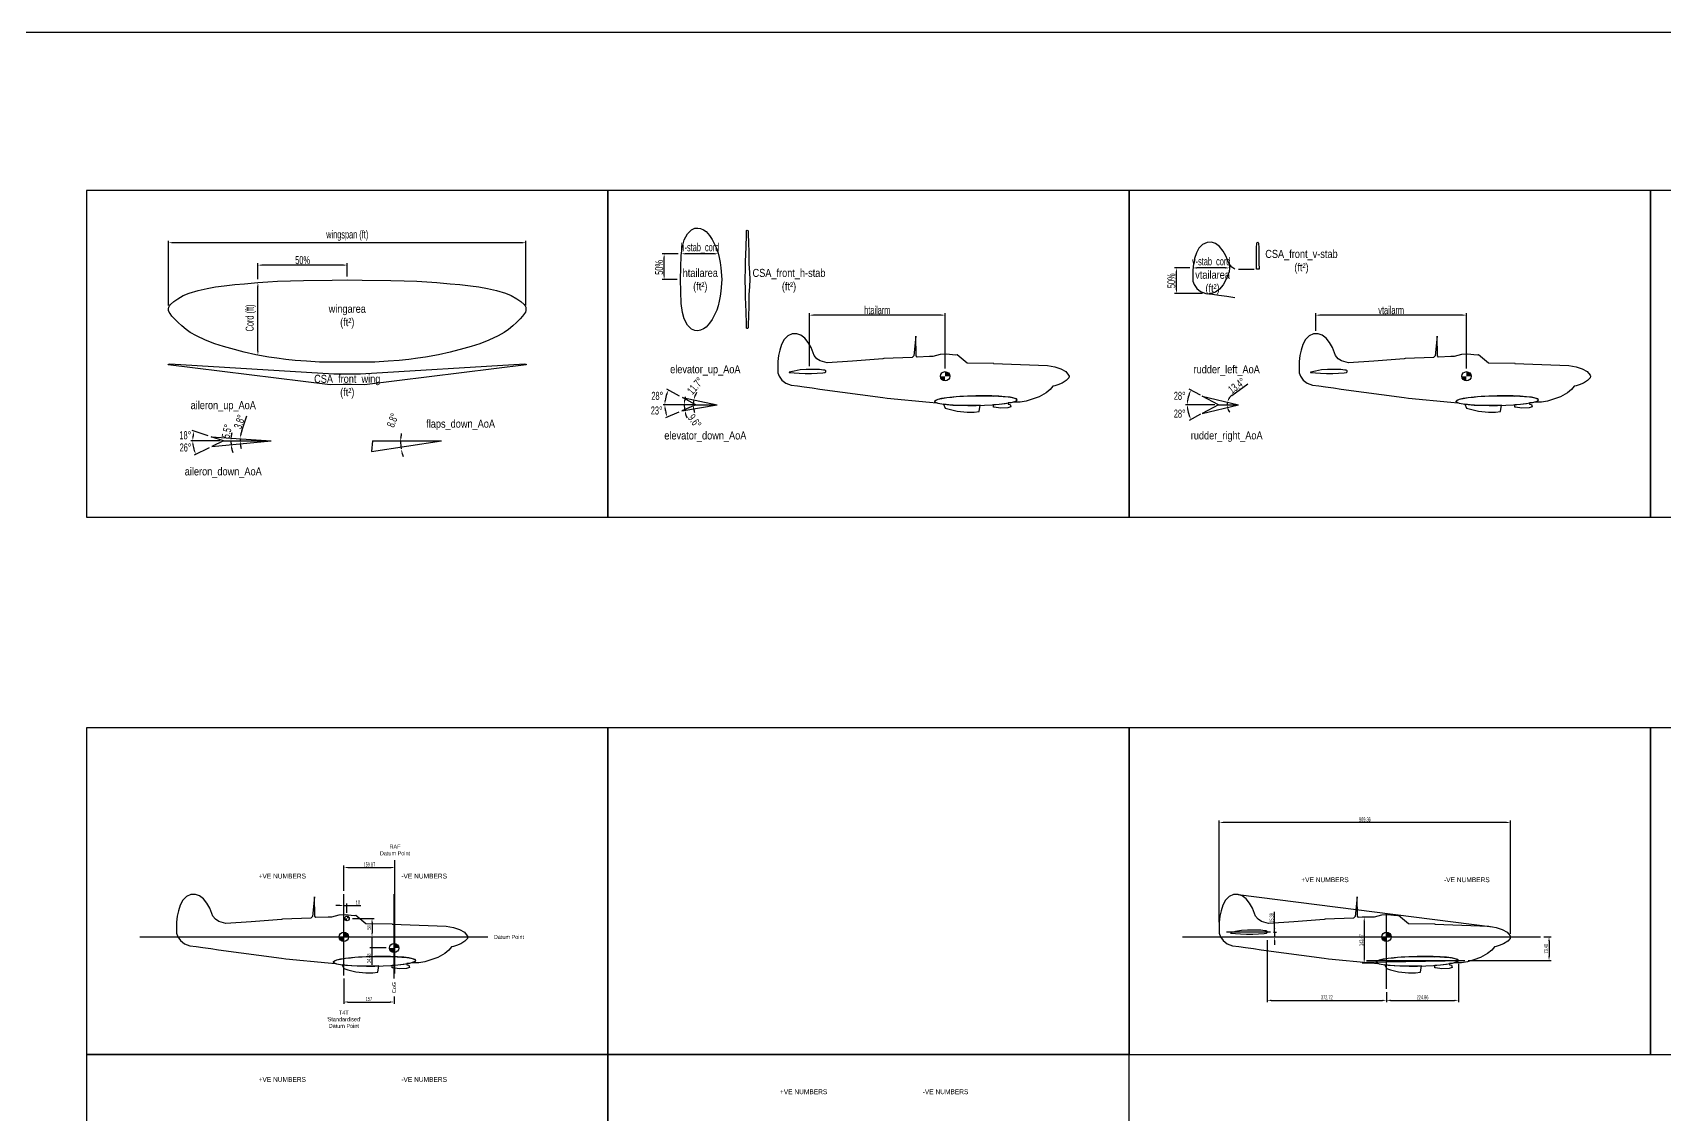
# Model space of a CAD drawing. Header units: centimetres. Extents: x -5325 to 32224, y -11540 to 14619.
# Drawn here: x 21357 to 26454, y 2107 to 5484 of the extents above; entities that cross this region are included whole.
import ezdxf
from ezdxf.lldxf.tags import DXFTag

# ---------------------------------------------------------------- set-up
doc = ezdxf.new("R2010")
doc.units = ezdxf.units.CM
doc.header["$PDMODE"] = 3
doc.header["$PDSIZE"] = -5
doc.layers.get('0').update_dxf_attribs({"color": 10})
doc.styles.add('SEACAD_arial_ttf', font='ARIALN.TTF')
doc.styles.get("Standard").update_dxf_attribs({"font": 'ARIALN.TTF', "width": 0.67})
tags = doc.linetypes.add('CENTER2', pattern=[28.575, 19.05, -3.175, 3.175, -3.175]).pattern_tags.tags
tags[10:11] = [DXFTag(74, 4), DXFTag(75, 0), DXFTag(340, '0'), DXFTag(46, 0.0), DXFTag(50, 0.0), DXFTag(44, 0.0), DXFTag(45, 0.0)]
tags[8:9] = [DXFTag(74, 4), DXFTag(75, 0), DXFTag(340, '0'), DXFTag(46, 0.0), DXFTag(50, 0.0), DXFTag(44, 0.0), DXFTag(45, 0.0)]
tags[6:7] = [DXFTag(74, 4), DXFTag(75, 0), DXFTag(340, '0'), DXFTag(46, 0.0), DXFTag(50, 0.0), DXFTag(44, 0.0), DXFTag(45, 0.0)]
tags[4:5] = [DXFTag(74, 4), DXFTag(75, 0), DXFTag(340, '0'), DXFTag(46, 0.0), DXFTag(50, 0.0), DXFTag(44, 0.0), DXFTag(45, 0.0)]
doc.dimstyles.new('ISO-25', dxfattribs={"dimscale": 5, "dimtxt": 2.5, "dimasz": 2.5, "dimexe": 1.25, "dimexo": 2, "dimtad": 1, "dimdsep": 46, "dimtxsty": 'Standard', "dimcen": 2.5, "dimadec": 0, "dimazin": 0, "dimtfac": 1, "dimtmove": 0, "dimatfit": 3, "dimfxl": 1, "dimarcsym": 0})

# ---------------------------------------------------------------- blocks, each defined once
blk = doc.blocks.new('A$C11176508')
at = {"color": 0}
for points in [[(3280, 1990), (3280, 1990), (3411, 2007), (4731, 2129), (4731, 2129)], [(4731, 2129), (4731, 2129), (4954, 2149), (4926, 2137), (4911, 2127), (4901, 2119), (4896, 2107), (4898, 2096), (4906, 2085), (4919, 2075), (4957, 2056), (5009, 2038), (5118, 2014), (5275, 1989), (5437, 1970), (5567, 1958), (5793, 1944), (5956, 1937), (6135, 1932), (6284, 1931), (6564, 1934), (6735, 1943), (6735, 1943)], [(6737, 928), (6737, 928), (8417, 986), (8646, 1027), (8832, 1087), (8988, 1177), (9081, 1285), (9094, 1324), (9082, 1369), (9008, 1450), (8876, 1535), (8743, 1589), (8652, 1619), (8591, 1633), (8508, 1734), (8380, 1842), (8161, 1962), (7946, 2038), (7752, 2099), (7563, 2131), (7393, 2131), (7243, 2154), (7194, 2155), (7192, 2193), (7254, 2203), (7270, 2276), (7178, 2307), (6950, 2322), (6753, 2290), (6735, 2287), (6734, 2205), (6796, 2201), (6913, 2189), (7072, 2171), (7289, 2137), (7401, 2105), (7451, 2084), (7473, 2059), (7453, 2033), (7340, 1997), (7196, 1977), (7031, 1960), (6735, 1943), (6735, 1943), (6735, 1943)], [(1315, 841), (1315, 841), (1219, 773), (1134, 673), (1039, 424), (947, 273), (840, 133), (716, 39), (587, 0), (447, 2), (307, 64), (193, 178), (114, 334), (55, 505), (20, 674), (0, 865), (0, 1049), (1, 1210), (41, 1317), (124, 1439), (244, 1538), (409, 1598), (614, 1623), (818, 1649), (1067, 1683), (1313, 1721), (1313, 1721)], [(1313, 1721), (1313, 1721), (3280, 1990), (3280, 1990)], [(3280, 774), (3280, 774), (2326, 848), (1541, 904), (1315, 841), (1315, 841)], [(4731, 704), (4731, 704), (4353, 721), (4322, 679), (4303, 67), (4247, 684), (4190, 734), (3307, 772), (3280, 774), (3280, 774)], [(6743, 928), (6737, 928), (5910, 916), (5597, 654), (5554, 664), (5455, 655), (5261, 634), (5068, 642), (4838, 704), (4731, 704), (4731, 704)]]:
    blk.add_lwpolyline(points, dxfattribs=at)
blk.add_lwpolyline([(6314, 2228), (6105, 2233), (5952, 2236), (5796, 2234), (5642, 2231), (5478, 2223), (5335, 2213), (5175, 2197), (5175, 2197), (5223, 2313), (5344, 2348), (5596, 2409), (5914, 2447), (6133, 2447), (6288, 2423)], close=True, dxfattribs=at)
blk.add_ellipse((6185, 2082), major_axis=(-1289, 24), ratio=0.116034, dxfattribs=at)
blk = doc.blocks.new('*D18')
at = {"color": 0, "lineweight": -2}
for p, q in [((26076.9, 2660.7), (26099.7, 2660.7)), ((26093.5, 2648.2), (26093.5, 2599.8)), ((25840.9, 2587.3), (26099.7, 2587.3))]:
    blk.add_line(p, q, dxfattribs=at)
at = {"color": 0}
for points in [[(26095.6, 2648.2), (26091.4, 2648.2), (26093.5, 2660.7)], [(26091.4, 2599.8), (26095.6, 2599.8), (26093.5, 2587.3)]]:
    blk.add_solid(points, dxfattribs=at)
at = {"layer": 'Defpoints', "color": 0}
for p in [(26066.9, 2660.7), (25830.9, 2587.3), (26093.5, 2587.3)]:
    blk.add_point(p, dxfattribs=at)
at = {"color": 0, "insert": (26084.1, 2624), "char_height": 12.5, "attachment_point": 5, "rotation": 90}
blk.add_mtext('73.48', dxfattribs=at)
blk = doc.blocks.new('*D19')
at = {"color": 0, "lineweight": -2}
for p, q in [((25236.5, 2676.1), (25236.5, 2738.9)), ((25233.4, 2676.1), (25242.7, 2676.1)), ((25233.4, 2660.7), (25242.7, 2660.7)), ((25236.5, 2688.6), (25236.5, 2701.1)), ((25236.5, 2676.1), (25236.5, 2660.7)), ((25236.5, 2648.2), (25236.5, 2635.7))]:
    blk.add_line(p, q, dxfattribs=at)
at = {"color": 0}
for points in [[(25234.4, 2688.6), (25238.5, 2688.6), (25236.5, 2676.1)], [(25238.5, 2648.2), (25234.4, 2648.2), (25236.5, 2660.7)]]:
    blk.add_solid(points, dxfattribs=at)
at = {"layer": 'Defpoints', "color": 0}
for p in [(25223.4, 2676.1), (25223.4, 2660.7), (25236.5, 2660.7)]:
    blk.add_point(p, dxfattribs=at)
at = {"color": 0, "insert": (25227.1, 2720), "char_height": 12.5, "attachment_point": 5, "rotation": 90}
blk.add_mtext('15.39', dxfattribs=at)
blk = doc.blocks.new('*D20')
at = {"color": 0, "lineweight": -2}
for p, q in [((25213.2, 2650.7), (25213.2, 2456.7)), ((25225.7, 2462.9), (25573.4, 2462.9)), ((25585.9, 2488.8), (25585.9, 2456.7))]:
    blk.add_line(p, q, dxfattribs=at)
at = {"color": 0}
for points in [[(25225.7, 2465), (25225.7, 2460.8), (25213.2, 2462.9)], [(25573.4, 2460.8), (25573.4, 2465), (25585.9, 2462.9)]]:
    blk.add_solid(points, dxfattribs=at)
at = {"layer": 'Defpoints', "color": 0}
for p in [(25213.2, 2660.7), (25585.9, 2498.8), (25585.9, 2462.9)]:
    blk.add_point(p, dxfattribs=at)
at = {"color": 0, "insert": (25399.5, 2472.3), "char_height": 12.5, "attachment_point": 5}
blk.add_mtext('372.72', dxfattribs=at)
blk = doc.blocks.new('*D24')
at = {"color": 0, "lineweight": -2}
for p, q in [((25810.8, 2577.3), (25810.8, 2456.7)), ((25585.9, 2488.8), (25585.9, 2456.7)), ((25598.4, 2462.9), (25798.3, 2462.9))]:
    blk.add_line(p, q, dxfattribs=at)
at = {"color": 0}
for points in [[(25598.4, 2465), (25598.4, 2460.8), (25585.9, 2462.9)], [(25798.3, 2460.8), (25798.3, 2465), (25810.8, 2462.9)]]:
    blk.add_solid(points, dxfattribs=at)
at = {"layer": 'Defpoints', "color": 0}
for p in [(25810.8, 2587.3), (25585.9, 2498.8), (25810.8, 2462.9)]:
    blk.add_point(p, dxfattribs=at)
at = {"color": 0, "insert": (25698.4, 2472.3), "char_height": 12.5, "attachment_point": 5}
blk.add_mtext('224.96', dxfattribs=at)
blk = doc.blocks.new('*D40')
at = {"color": 0, "lineweight": -2}
for p, q in [((25063.6, 2707.4), (25063.6, 3024.3)), ((25960.4, 3018.1), (25076.1, 3018.1)), ((25972.9, 2670.7), (25972.9, 3024.3))]:
    blk.add_line(p, q, dxfattribs=at)
at = {"color": 0}
for points in [[(25076.1, 3020.2), (25076.1, 3016), (25063.6, 3018.1)], [(25960.4, 3016), (25960.4, 3020.2), (25972.9, 3018.1)]]:
    blk.add_solid(points, dxfattribs=at)
at = {"layer": 'Defpoints', "color": 0}
for p in [(25063.6, 3018.1), (25063.6, 2697.4), (25972.9, 2660.7)]:
    blk.add_point(p, dxfattribs=at)
at = {"color": 0, "insert": (25518.3, 3027.4), "char_height": 12.5, "attachment_point": 5}
blk.add_mtext('909.36', dxfattribs=at)
blk = doc.blocks.new('*D42')
at = {"color": 0, "lineweight": -2}
for p, q in [((22329.1, 2804.5), (22329.1, 2883.8)), ((22341.6, 2877.5), (22476.5, 2877.5)), ((22489, 2804.5), (22489, 2883.8))]:
    blk.add_line(p, q, dxfattribs=at)
at = {"color": 0}
for points in [[(22341.6, 2879.6), (22341.6, 2875.4), (22329.1, 2877.5)], [(22476.5, 2875.4), (22476.5, 2879.6), (22489, 2877.5)]]:
    blk.add_solid(points, dxfattribs=at)
at = {"layer": 'Defpoints', "color": 0}
for p in [(22489, 2877.5), (22329.1, 2794.5), (22489, 2794.5)]:
    blk.add_point(p, dxfattribs=at)
at = {"color": 0, "insert": (22409.1, 2886.9), "char_height": 12.5, "attachment_point": 5}
blk.add_mtext('159.87', dxfattribs=at)
blk = doc.blocks.new('*D55')
at = {"color": 0, "lineweight": -2}
for p, q in [((22329.1, 2530.7), (22329.1, 2451.5)), ((22341.6, 2457.7), (22473.6, 2457.7)), ((22486.1, 2475.3), (22486.1, 2451.5))]:
    blk.add_line(p, q, dxfattribs=at)
at = {"color": 0}
for points in [[(22341.6, 2459.8), (22341.6, 2455.7), (22329.1, 2457.7)], [(22473.6, 2455.7), (22473.6, 2459.8), (22486.1, 2457.7)]]:
    blk.add_solid(points, dxfattribs=at)
at = {"layer": 'Defpoints', "color": 0}
for p in [(22329.1, 2540.7), (22486.1, 2485.3), (22486.1, 2457.7)]:
    blk.add_point(p, dxfattribs=at)
at = {"color": 0, "insert": (22407.6, 2467.1), "char_height": 12.5, "attachment_point": 5}
blk.add_mtext('157', dxfattribs=at)
blk = doc.blocks.new('*D61')
at = {"color": 0, "lineweight": -2}
for p, q in [((22339.1, 2660.7), (22423.4, 2660.7)), ((22417.1, 2660.7), (22417.1, 2574)), ((22461.7, 2626.3), (22410.9, 2626.3)), ((22417.1, 2648.2), (22417.1, 2638.8))]:
    blk.add_line(p, q, dxfattribs=at)
at = {"color": 0}
for points in [[(22419.2, 2648.2), (22415, 2648.2), (22417.1, 2660.7)], [(22415, 2638.8), (22419.2, 2638.8), (22417.1, 2626.3)]]:
    blk.add_solid(points, dxfattribs=at)
at = {"layer": 'Defpoints', "color": 0}
for p in [(22329.1, 2660.7), (22417.1, 2626.3), (22471.7, 2626.3)]:
    blk.add_point(p, dxfattribs=at)
at = {"color": 0, "insert": (22407.8, 2593.9), "char_height": 12.5, "attachment_point": 5, "rotation": 90}
blk.add_mtext('34.48', dxfattribs=at)
blk = doc.blocks.new('*D92')
at = {"color": 0, "lineweight": -2}
blk.add_line((22060.9, 4489.7), (22060.9, 4691.4), dxfattribs=at)
at = {"color": 0}
for points in [[(22062.9, 4691.4), (22058.8, 4691.4), (22060.9, 4703.9)], [(22058.8, 4489.7), (22062.9, 4489.7), (22060.9, 4477.2)]]:
    blk.add_solid(points, dxfattribs=at)
at = {"layer": 'Defpoints', "color": 0}
for p in [(22060.9, 4703.9), (22060.9, 4703.9), (22060.9, 4477.2)]:
    blk.add_point(p, dxfattribs=at)
at = {"color": 0, "insert": (22038.7, 4593.1), "char_height": 25, "attachment_point": 5, "rotation": 90}
blk.add_mtext('Cord (ft)', dxfattribs=at)
blk = doc.blocks.new('*D93')
at = {"color": 0, "lineweight": -2}
for p, q in [((21781.8, 4631.7), (21781.8, 4834.2)), ((22885.6, 4828), (21794.3, 4828)), ((22898.1, 4631.7), (22898.1, 4834.2))]:
    blk.add_line(p, q, dxfattribs=at)
at = {"color": 0}
for points in [[(21794.3, 4830.1), (21794.3, 4825.9), (21781.8, 4828)], [(22885.6, 4825.9), (22885.6, 4830.1), (22898.1, 4828)]]:
    blk.add_solid(points, dxfattribs=at)
at = {"layer": 'Defpoints', "color": 0}
for p in [(21781.8, 4828), (21781.8, 4621.7), (22898.1, 4621.7)]:
    blk.add_point(p, dxfattribs=at)
at = {"color": 0, "insert": (22339.9, 4850.1), "char_height": 25, "attachment_point": 5}
blk.add_mtext('wingspan (ft)', dxfattribs=at)
blk = doc.blocks.new('*D201')
at = {"color": 0, "lineweight": -2}
for p, q in [((22060.9, 4713.9), (22060.9, 4764.3)), ((22327.4, 4758), (22073.4, 4758)), ((22339.9, 4722), (22339.9, 4764.3))]:
    blk.add_line(p, q, dxfattribs=at)
at = {"color": 0}
for points in [[(22073.4, 4760.1), (22073.4, 4755.9), (22060.9, 4758)], [(22327.4, 4755.9), (22327.4, 4760.1), (22339.9, 4758)]]:
    blk.add_solid(points, dxfattribs=at)
at = {"layer": 'Defpoints', "color": 0}
for p in [(22060.9, 4758), (22060.9, 4703.9), (22339.9, 4712)]:
    blk.add_point(p, dxfattribs=at)
at = {"color": 0, "insert": (22200.4, 4773.6), "char_height": 25, "attachment_point": 5}
blk.add_mtext('50%', dxfattribs=at)
blk = doc.blocks.new('*D204')
at = {"color": 0, "lineweight": -2}
for p, q in [((22316.6, 2759), (22304.1, 2759)), ((22329.1, 2736.9), (22329.1, 2765.3)), ((22329.1, 2759), (22382.4, 2759)), ((22329.1, 2759), (22339.1, 2759)), ((22339.1, 2736), (22339.1, 2765.3)), ((22351.6, 2759), (22364.1, 2759))]:
    blk.add_line(p, q, dxfattribs=at)
at = {"color": 0}
for points in [[(22316.6, 2756.9), (22316.6, 2761.1), (22329.1, 2759)], [(22351.6, 2761.1), (22351.6, 2756.9), (22339.1, 2759)]]:
    blk.add_solid(points, dxfattribs=at)
at = {"layer": 'Defpoints', "color": 0}
for p in [(22339.1, 2759), (22329.1, 2726.9), (22339.1, 2726)]:
    blk.add_point(p, dxfattribs=at)
at = {"color": 0, "insert": (22373.2, 2768.4), "char_height": 12.5, "attachment_point": 5}
blk.add_mtext('10', dxfattribs=at)
blk = doc.blocks.new('*D205')
at = {"color": 0, "lineweight": -2}
for p, q in [((22356.4, 2718.7), (22423.5, 2718.7)), ((22417.3, 2706.2), (22417.3, 2673.2)), ((22353.6, 2660.7), (22423.5, 2660.7))]:
    blk.add_line(p, q, dxfattribs=at)
at = {"color": 0}
for points in [[(22419.3, 2706.2), (22415.2, 2706.2), (22417.3, 2718.7)], [(22415.2, 2673.2), (22419.3, 2673.2), (22417.3, 2660.7)]]:
    blk.add_solid(points, dxfattribs=at)
at = {"layer": 'Defpoints', "color": 0}
for p in [(22346.4, 2718.7), (22343.6, 2660.7), (22417.3, 2660.7)]:
    blk.add_point(p, dxfattribs=at)
at = {"color": 0, "insert": (22407.9, 2690.2), "char_height": 12.5, "attachment_point": 5, "rotation": 90}
blk.add_mtext('58', dxfattribs=at)
blk = doc.blocks.new('*D260')
at = {"color": 0, "lineweight": -2}
for p, q in [((25537.4, 2722.7), (25510.2, 2722.7)), ((25516.4, 2710.2), (25516.4, 2591.7)), ((25537.8, 2579.2), (25510.2, 2579.2))]:
    blk.add_line(p, q, dxfattribs=at)
at = {"color": 0}
for points in [[(25518.5, 2710.2), (25514.3, 2710.2), (25516.4, 2722.7)], [(25514.3, 2591.7), (25518.5, 2591.7), (25516.4, 2579.2)]]:
    blk.add_solid(points, dxfattribs=at)
at = {"layer": 'Defpoints', "color": 0}
for p in [(25547.4, 2722.7), (25516.4, 2579.2), (25547.8, 2579.2)]:
    blk.add_point(p, dxfattribs=at)
at = {"color": 0, "insert": (25507, 2650.9), "char_height": 12.5, "attachment_point": 5, "rotation": 90}
blk.add_mtext('143.47', dxfattribs=at)
blk = doc.blocks.new('*D266')
at = {"color": 0, "lineweight": -2}
blk.add_line((23419, 4322.1), (23386.4, 4322.1), dxfattribs=at)
for start, end in [(166.0293, 173.0147), (180, 189.6321), (196.6174, 203.6027)]:
    blk.add_arc((23495.2, 4322.1), 102.6, start, end, dxfattribs=at)
at = {"color": 0}
for points in [[(23391.3, 4334.7), (23395.5, 4334.4), (23392.6, 4322.1)], [(23399, 4293.2), (23394.9, 4292.2), (23394.1, 4304.9)]]:
    blk.add_solid(points, dxfattribs=at)
at = {"layer": 'Defpoints', "color": 0}
for p in [(23384.8, 4303.3), (23392.8, 4316.3), (23429, 4322.1), (23495.2, 4322.1), (23495.2, 4322.1)]:
    blk.add_point(p, dxfattribs=at)
at = {"color": 0, "insert": (23425.1, 4270.7), "char_height": 25, "attachment_point": 5, "rotation": 306.2093}
blk.add_mtext('9.6%%d', dxfattribs=at)
blk = doc.blocks.new('*D267')
at = {"color": 0, "lineweight": -2}
blk.add_line((23419, 4322.1), (23414.4, 4322.1), dxfattribs=at)
for start, end in [(168.2887, 180), (149.0747, 158.6817), (189.607, 199.214)]:
    blk.add_arc((23495.2, 4322.1), 74.6, start, end, dxfattribs=at)
at = {"color": 0}
for points in [[(23423.7, 4349.8), (23427.7, 4348.6), (23422.2, 4337.2)], [(23423.7, 4309.8), (23419.6, 4309.4), (23420.6, 4322.1)]]:
    blk.add_solid(points, dxfattribs=at)
at = {"layer": 'Defpoints', "color": 0}
for p in [(23386.6, 4344.6), (23420.8, 4327.1), (23429, 4322.1), (23495.2, 4322.1), (23495.2, 4322.1)]:
    blk.add_point(p, dxfattribs=at)
at = {"color": 0, "insert": (23426.9, 4381.1), "char_height": 25, "attachment_point": 5, "rotation": 49.1718}
blk.add_mtext('11.7%%d', dxfattribs=at)
blk = doc.blocks.new('*D268')
at = {"color": 0, "lineweight": -2}
for p, q in [((23783.3, 4442.2), (23783.3, 4608.1)), ((24194.8, 4601.8), (23795.8, 4601.8)), ((24207.3, 4435.5), (24207.3, 4608.1))]:
    blk.add_line(p, q, dxfattribs=at)
at = {"color": 0}
for points in [[(23795.8, 4603.9), (23795.8, 4599.7), (23783.3, 4601.8)], [(24194.8, 4599.7), (24194.8, 4603.9), (24207.3, 4601.8)]]:
    blk.add_solid(points, dxfattribs=at)
at = {"layer": 'Defpoints', "color": 0}
for p in [(23783.3, 4601.8), (23783.3, 4432.2), (24207.3, 4425.5)]:
    blk.add_point(p, dxfattribs=at)
at = {"color": 0, "insert": (23995.3, 4617.4), "char_height": 25, "attachment_point": 5}
blk.add_mtext('htailarm', dxfattribs=at)
blk = doc.blocks.new('*D270')
at = {"color": 0, "lineweight": -2}
for p, q in [((23373.7, 4793.4), (23323.4, 4793.4)), ((23329.6, 4725.9), (23329.6, 4780.9)), ((23370.6, 4713.4), (23323.4, 4713.4))]:
    blk.add_line(p, q, dxfattribs=at)
at = {"color": 0}
for points in [[(23331.7, 4780.9), (23327.5, 4780.9), (23329.6, 4793.4)], [(23327.5, 4725.9), (23331.7, 4725.9), (23329.6, 4713.4)]]:
    blk.add_solid(points, dxfattribs=at)
at = {"layer": 'Defpoints', "color": 0}
for p in [(23329.6, 4793.4), (23383.7, 4793.4), (23380.6, 4713.4)]:
    blk.add_point(p, dxfattribs=at)
at = {"color": 0, "insert": (23314, 4750.9), "char_height": 25, "attachment_point": 5, "rotation": 90}
blk.add_mtext('50%', dxfattribs=at)
blk = doc.blocks.new('*D271')
at = {"color": 0, "lineweight": -2}
blk.add_line((23486.1, 4793.4), (23396.2, 4793.4), dxfattribs=at)
at = {"color": 0}
for points in [[(23396.2, 4795.5), (23396.2, 4791.3), (23383.7, 4793.4)], [(23486.1, 4791.3), (23486.1, 4795.5), (23498.6, 4793.4)]]:
    blk.add_solid(points, dxfattribs=at)
at = {"layer": 'Defpoints', "color": 0}
for p in [(23383.7, 4793.4), (23383.7, 4793.4), (23498.6, 4793.4)]:
    blk.add_point(p, dxfattribs=at)
at = {"color": 0, "insert": (23441.2, 4810.2), "char_height": 25, "attachment_point": 5}
blk.add_mtext('h-stab_cord', dxfattribs=at)
blk = doc.blocks.new('*D273')
at = {"color": 0, "lineweight": -2}
for p, q in [((25365.1, 4553.2), (25365.1, 4608.1)), ((25823.2, 4601.8), (25377.6, 4601.8)), ((25835.7, 4435.5), (25835.7, 4608.1))]:
    blk.add_line(p, q, dxfattribs=at)
at = {"color": 0}
for points in [[(25377.6, 4603.9), (25377.6, 4599.7), (25365.1, 4601.8)], [(25823.2, 4599.7), (25823.2, 4603.9), (25835.7, 4601.8)]]:
    blk.add_solid(points, dxfattribs=at)
at = {"layer": 'Defpoints', "color": 0}
for p in [(25365.1, 4601.8), (25365.1, 4543.2), (25835.7, 4425.5)]:
    blk.add_point(p, dxfattribs=at)
at = {"color": 0, "insert": (25600.4, 4617.4), "char_height": 25, "attachment_point": 5}
blk.add_mtext('vtailarm', dxfattribs=at)
blk = doc.blocks.new('*D274')
at = {"color": 0, "lineweight": -2}
blk.add_line((25102.5, 4350.9), (25152.5, 4387.6), dxfattribs=at)
for start, end in [(126.291, 146.4454), (166.5998, 180), (200.1544, 220.3087)]:
    blk.add_arc((25123.6, 4322.1), 35.7, start, end, dxfattribs=at)
at = {"color": 0}
for points in [[(25091.9, 4342.6), (25095.8, 4341), (25088.9, 4330.3)], [(25092.1, 4310.1), (25088, 4309.4), (25087.9, 4322.1)]]:
    blk.add_solid(points, dxfattribs=at)
at = {"layer": 'Defpoints', "color": 0}
for p in [(25010, 4349.1), (25060.9, 4322.1), (25088, 4324.8), (25123.6, 4322.1), (25123.6, 4322.1)]:
    blk.add_point(p, dxfattribs=at)
at = {"color": 0, "insert": (25118.2, 4381.8), "char_height": 25, "attachment_point": 5, "rotation": 36.291}
blk.add_mtext('13.4%%d', dxfattribs=at)
blk = doc.blocks.new('*D275')
at = {"color": 0, "lineweight": -2}
for p, q in [((24971.2, 4749.3), (24923.4, 4749.3)), ((24929.7, 4682), (24929.7, 4736.8)), ((25011.5, 4669.5), (24923.4, 4669.5))]:
    blk.add_line(p, q, dxfattribs=at)
at = {"color": 0}
for points in [[(24931.8, 4736.8), (24927.6, 4736.8), (24929.7, 4749.3)], [(24927.6, 4682), (24931.8, 4682), (24929.7, 4669.5)]]:
    blk.add_solid(points, dxfattribs=at)
at = {"layer": 'Defpoints', "color": 0}
for p in [(24929.7, 4749.3), (24981.2, 4749.3), (25021.5, 4669.5)]:
    blk.add_point(p, dxfattribs=at)
at = {"color": 0, "insert": (24914.1, 4709.1), "char_height": 25, "attachment_point": 5, "rotation": 90}
blk.add_mtext('50%', dxfattribs=at)
blk = doc.blocks.new('*D276')
at = {"color": 0, "lineweight": -2}
blk.add_line((25082.9, 4749.3), (24993.7, 4749.3), dxfattribs=at)
at = {"color": 0}
for points in [[(24993.7, 4751.4), (24993.7, 4747.2), (24981.2, 4749.3)], [(25082.9, 4747.2), (25082.9, 4751.4), (25095.4, 4749.3)]]:
    blk.add_solid(points, dxfattribs=at)
at = {"layer": 'Defpoints', "color": 0}
for p in [(24981.2, 4749.3), (24981.2, 4748.7), (25095.4, 4749.3)]:
    blk.add_point(p, dxfattribs=at)
at = {"color": 0, "insert": (25038.3, 4766.1), "char_height": 25, "attachment_point": 5}
blk.add_mtext('v-stab_cord', dxfattribs=at)
blk = doc.blocks.new('*D277')
at = {"color": 0, "lineweight": -2}
for start, end in [(168.5719, 174.2859), (180, 185.4894), (191.2034, 196.9175)]:
    blk.add_arc((22102, 4209.9), 125.4, start, end, dxfattribs=at)
at = {"color": 0}
for points in [[(21975.2, 4222.5), (21979.4, 4222.2), (21976.7, 4209.9)], [(21981.1, 4185.8), (21977, 4185.2), (21977.2, 4197.9)]]:
    blk.add_solid(points, dxfattribs=at)
at = {"layer": 'Defpoints', "color": 0}
for p in [(21917.2, 4192.1), (21953.6, 4209.9), (21976.9, 4201.9), (22102, 4209.9), (22102, 4209.9)]:
    blk.add_point(p, dxfattribs=at)
at = {"color": 0, "insert": (21964.1, 4239.4), "char_height": 25, "attachment_point": 5, "rotation": 77.9242}
blk.add_mtext('5.5%%d', dxfattribs=at)
blk = doc.blocks.new('*D278')
at = {"color": 0, "lineweight": -2}
blk.add_line((22010.6, 4240.8), (22026.4, 4287.5), dxfattribs=at)
for start, end in [(161.3218, 168.745), (176.1682, 180), (187.4232, 194.8465)]:
    blk.add_arc((22102, 4209.9), 96.5, start, end, dxfattribs=at)
at = {"color": 0}
for points in [[(22008.4, 4197.5), (22004.2, 4197.3), (22005.5, 4209.9)], [(22005.3, 4229), (22009.4, 4228.4), (22005.7, 4216.3)]]:
    blk.add_solid(points, dxfattribs=at)
at = {"layer": 'Defpoints', "color": 0}
for p in [(21915.1, 4222.4), (21953.6, 4209.9), (22005.5, 4212), (22102, 4209.9), (22102, 4209.9)]:
    blk.add_point(p, dxfattribs=at)
at = {"color": 0, "insert": (22003.7, 4269.1), "char_height": 25, "attachment_point": 5, "rotation": 71.3218}
blk.add_mtext('3.8%%d', dxfattribs=at)
blk = doc.blocks.new('*D279')
at = {"color": 0, "lineweight": -2}
for start, end in [(170.273, 175.1365), (180, 188.8325), (193.696, 198.5595)]:
    blk.add_arc((22653.9, 4207.4), 147.3, start, end, dxfattribs=at)
at = {"color": 0}
for points in [[(22505.1, 4220), (22509.2, 4219.8), (22506.6, 4207.4)], [(22512.9, 4173), (22508.8, 4172.2), (22508.4, 4184.8)]]:
    blk.add_solid(points, dxfattribs=at)
at = {"layer": 'Defpoints', "color": 0}
for p in [(22484.7, 4207.4), (22507.4, 4192.3), (22653.9, 4207.4), (22653.9, 4207.4), (22435.2, 4173.5)]:
    blk.add_point(p, dxfattribs=at)
at = {"color": 0, "insert": (22481.5, 4273.8), "char_height": 25, "attachment_point": 5, "rotation": 68.9491}
blk.add_mtext('8.8%%d', dxfattribs=at)

msp = doc.modelspace()

# ---------------------------------------------------------------- hatches: boundary and pattern name
h = msp.add_hatch(color=1)
h.paths.add_polyline_path([(24207.301, 4425.498), (24207.301, 4410.888), (24221.751, 4410.888, 0.41744911)])
h.paths.add_polyline_path([(24207.301, 4410.888), (24192.851, 4410.888, 0.4109854), (24207.301, 4396.596)])
h = msp.add_hatch(color=1)
h.paths.add_polyline_path([(25835.676, 4425.498), (25835.676, 4410.888), (25850.126, 4410.888, 0.41744911)])
h.paths.add_polyline_path([(25835.676, 4410.888), (25821.226, 4410.888, 0.4109854), (25835.676, 4396.596)])
h = msp.add_hatch(color=5)
h.paths.add_polyline_path([(22339.137, 2725.974), (22339.137, 2718.668), (22346.362, 2718.668, 0.41744911)])
h.paths.add_polyline_path([(22339.137, 2718.668), (22331.912, 2718.668, 0.4109854), (22339.137, 2711.522)])
h = msp.add_hatch(color=1)
h.paths.add_polyline_path([(22329.137, 2675.359), (22329.137, 2660.748), (22343.587, 2660.748, 0.41744911)])
h.paths.add_polyline_path([(22329.137, 2660.748), (22314.687, 2660.748, 0.4109854), (22329.137, 2646.457)])
h = msp.add_hatch(color=1)
h.paths.add_polyline_path([(25585.887, 2675.359), (25585.887, 2660.748), (25600.337, 2660.748, 0.41744911)])
h.paths.add_polyline_path([(25585.887, 2660.748), (25571.437, 2660.748, 0.4109854), (25585.887, 2646.457)])
h = msp.add_hatch(color=3)
h.paths.add_polyline_path([(22486.137, 2640.718), (22486.137, 2626.107), (22500.587, 2626.107, 0.41744911)])
h.paths.add_polyline_path([(22486.137, 2626.107), (22471.687, 2626.107, 0.4109854), (22486.137, 2611.816)])

# ---------------------------------------------------------------- linework, layer by layer
at = {"color": 1}
for p, q in [((25123.899, 4745.132), (25172.556, 4745.132)), ((23377.768, 4349.276), (23337.589, 4370.64)), ((23428.954, 4322.06), (23386.598, 4344.582)), ((25004.96, 4351.812), (24969.55, 4370.64)), ((25060.915, 4322.06), (25010.015, 4349.124)), ((23417.911, 4322.06), (23326.336, 4322.06)), ((23375.591, 4299.409), (23333.703, 4281.629)), ((23428.954, 4322.06), (23384.796, 4303.316)), ((25049.872, 4322.06), (24958.297, 4322.06)), ((25004.96, 4292.308), (24969.55, 4273.481)), ((25060.915, 4322.06), (25010.015, 4294.996)), ((21905.556, 4225.483), (21855.951, 4241.6)), ((21942.566, 4209.869), (21850.992, 4209.869)), ((21908.197, 4187.72), (21861.318, 4164.856)), ((21953.609, 4209.869), (21915.067, 4222.392)), ((21953.609, 4209.869), (21917.185, 4192.104)), ((22418.441, 4209.869), (22415.467, 4175.882)), ((25122.303, 2793.116), (25916.764, 2692.434)), ((21692.033, 2660.748), (22778.507, 2660.748)), ((24948.784, 2660.748), (26066.898, 2660.748)), ((25223.41, 2676.136), (25086.161, 2676.136)), ((25523.598, 2581.915), (25830.902, 2587.638)), ((25523.598, 2587.264), (25830.902, 2587.264))]:
    msp.add_line(p, q, dxfattribs=at)
at = {"color": 253}
for p, q in [((23386.598, 4344.582), (23495.241, 4322.06)), ((25010.015, 4349.124), (25123.616, 4322.06)), ((23384.796, 4303.316), (23495.241, 4322.06)), ((25010.015, 4294.996), (25123.616, 4322.06)), ((21915.067, 4222.392), (22102.046, 4209.869)), ((21917.185, 4192.104), (22102.046, 4209.869)), ((22415.467, 4175.882), (22634.192, 4209.869))]:
    msp.add_line(p, q, dxfattribs=at)
at = {"color": 7}
for p, q in [((23428.954, 4322.06), (23495.241, 4322.06)), ((25060.915, 4322.06), (25123.616, 4322.06)), ((21953.609, 4209.869), (22102.046, 4209.869)), ((22418.441, 4209.869), (22634.192, 4209.869))]:
    msp.add_line(p, q, dxfattribs=at)
at = {"color": 6}
for p, q in [((22489.011, 2546.611), (22489.011, 2900.744)), ((22329.137, 2540.738), (22329.137, 2794.489)), ((25585.887, 2498.768), (25585.887, 2732.256))]:
    msp.add_line(p, q, dxfattribs=at)
at = {"color": 0}
msp.add_line((22486.137, 2531.051), (22486.137, 2794.489), dxfattribs=at)
at = {"color": 3}
msp.add_lwpolyline([(13172.483, 5483.698), (13172.483, -8524.995), (32224.305, -8524.995), (32224.305, 5483.698)], close=True, dxfattribs=at)
at = {"color": 1}
for points in [[(21525.761, 3971.628), (23154.136, 3971.628), (23154.136, 4990.999), (21525.761, 4990.999)], [(23154.136, 3971.628), (24782.511, 3971.628), (24782.511, 4990.999), (23154.136, 4990.999)], [(24782.511, 3971.628), (26410.886, 3971.628), (26410.886, 4990.999), (24782.511, 4990.999)], [(26410.886, 3971.628), (28039.261, 3971.628), (28039.261, 4990.999), (26410.886, 4990.999)], [(21525.761, 2294.225), (23154.136, 2294.225), (23154.136, 3313.596), (21525.761, 3313.596)], [(23154.136, 2294.225), (24782.511, 2294.225), (24782.511, 3313.596), (23154.136, 3313.596)], [(24782.511, 2294.225), (26410.886, 2294.225), (26410.886, 3313.596), (24782.511, 3313.596)], [(26410.886, 2294.225), (28039.261, 2294.225), (28039.261, 3313.596), (26410.886, 3313.596)], [(21525.761, 1274.854), (23154.136, 1274.854), (23154.136, 2294.225), (21525.761, 2294.225)], [(23154.136, 1274.854), (24782.511, 1274.854), (24782.511, 2294.225), (23154.136, 2294.225)]]:
    msp.add_lwpolyline(points, close=True, dxfattribs=at)
at = {"color": 7}
for points in [[(23510.06, 4713.355), (23510.06, 4713.355), (23506.425, 4676.953), (23504.593, 4660.745), (23501.632, 4645.12), (23498.121, 4631.204), (23493.839, 4617.372), (23487.221, 4602.954), (23480.019, 4588.732), (23471.844, 4576.458), (23461.393, 4564.032), (23452.122, 4558.619), (23443.624, 4554.752), (23434.46, 4552.892), (23425.807, 4553.51), (23415.146, 4558.459), (23402.939, 4570.523), (23392.432, 4590.164), (23387.001, 4610.547), (23382.983, 4638.231), (23380.621, 4713.355), (23382.983, 4788.48), (23387.001, 4816.164), (23392.432, 4836.547), (23402.939, 4856.188), (23415.146, 4868.252), (23425.807, 4873.201), (23434.46, 4873.819), (23443.624, 4871.959), (23452.122, 4868.092), (23461.393, 4862.679), (23471.844, 4850.253), (23480.019, 4837.979), (23487.221, 4823.756), (23493.839, 4809.339), (23498.121, 4795.507), (23501.632, 4781.591), (23504.593, 4765.966), (23506.425, 4749.758), (23510.06, 4713.355)], [(23582.441, 4713.355), (23582.441, 4713.355), (23583.354, 4748.091), (23583.963, 4769.115), (23585.486, 4814.516), (23587.008, 4852.298), (23587.008, 4865.705), (23588.531, 4866.924), (23590.662, 4866.314), (23592.185, 4864.791), (23592.489, 4852.908), (23592.793, 4830.36), (23594.316, 4795.015), (23594.62, 4761.803), (23596.447, 4734.989), (23597.279, 4713.355), (23597.279, 4713.355), (23596.447, 4691.722), (23594.62, 4664.908), (23594.316, 4631.696), (23592.793, 4596.351), (23592.489, 4573.803), (23592.185, 4561.92), (23590.662, 4560.397), (23588.531, 4559.787), (23587.008, 4561.006), (23587.008, 4574.413), (23585.486, 4612.195), (23583.963, 4657.595), (23583.354, 4678.62)], [(22339.948, 4454.924), (22339.948, 4454.924), (22261.255, 4454.714), (22253.564, 4455.098), (22212.4, 4457.889), (22177.566, 4460.466), (22147.907, 4463.395), (22119.845, 4467.054), (22095.124, 4470.627), (22054.633, 4478.4), (22018.066, 4486.329), (21975.833, 4497.515), (21952.916, 4504.184), (21926.047, 4512.542), (21897.508, 4524.011), (21868.762, 4537.095), (21849.546, 4548.082), (21836.583, 4557.391), (21823.314, 4568.378), (21811.571, 4578.907), (21800.216, 4590.145), (21792.276, 4598.389), (21786.33, 4606.825), (21783.749, 4611.228), (21781.972, 4616.266), (21781.76, 4621.686), (21782.606, 4626.935), (21784.468, 4631), (21787.672, 4635.199), (21797.991, 4644.606), (21810.589, 4653.243), (21827.755, 4662.732), (21845.726, 4670.136), (21874.036, 4679.066), (21902.149, 4685.362), (21928.583, 4689.887), (21955.571, 4693.807), (21988.789, 4697.296), (22019.038, 4700.053), (22060.29, 4703.906), (22091.511, 4705.988), (22122.385, 4708.071), (22162.518, 4709.437), (22203.419, 4709.804), (22293.249, 4711.146), (22339.948, 4712.04), (22339.948, 4712.04), (22339.948, 4712.04), (22386.647, 4711.146), (22476.478, 4709.804), (22517.378, 4709.437), (22557.512, 4708.071), (22588.386, 4705.988), (22619.607, 4703.906), (22660.858, 4700.053), (22691.108, 4697.296), (22724.326, 4693.807), (22751.313, 4689.887), (22777.747, 4685.362), (22805.86, 4679.066), (22834.171, 4670.136), (22852.141, 4662.732), (22869.307, 4653.243), (22881.906, 4644.606), (22892.225, 4635.199), (22895.428, 4631), (22897.29, 4626.935), (22898.136, 4621.686), (22897.925, 4616.266), (22896.148, 4611.228), (22893.567, 4606.825), (22887.621, 4598.389), (22879.68, 4590.145), (22868.325, 4578.907), (22856.582, 4568.378), (22843.314, 4557.391), (22830.35, 4548.082), (22811.134, 4537.095), (22782.389, 4524.011), (22753.849, 4512.542), (22726.981, 4504.184), (22704.063, 4497.515), (22661.831, 4486.329), (22625.263, 4478.4), (22584.772, 4470.627), (22560.051, 4467.054), (22531.989, 4463.395), (22502.331, 4460.466), (22467.496, 4457.889), (22426.332, 4455.098), (22418.641, 4454.714)], [(23380.621, 4713.355), (23380.621, 4713.355)], [(23380.621, 4713.355), (23380.621, 4713.355)], [(22327.576, 4385.863), (22286.427, 4384.655), (21780.791, 4446.414), (21781.169, 4448.678), (21785.321, 4449.81), (22298.258, 4418.704), (22339.948, 4418.704), (22381.638, 4418.704), (22894.575, 4449.81), (22898.728, 4448.678), (22899.105, 4446.414), (22393.47, 4384.655), (22352.321, 4385.863), (22339.948, 4385.863)]]:
    msp.add_lwpolyline(points, close=True, dxfattribs=at)
at = {"color": 0}
msp.add_lwpolyline([(25112.074, 4745.132), (25112.074, 4745.132), (25102.507, 4751.931), (25093.98, 4761.927), (25084.487, 4786.848), (25075.325, 4801.945), (25064.554, 4815.917), (25052.176, 4825.393), (25039.316, 4829.247), (25025.33, 4829.087), (25011.345, 4822.823), (24999.931, 4811.42), (24991.973, 4795.88), (24986.145, 4778.699), (24982.59, 4761.869), (24980.6, 4742.7), (24980.6, 4724.333), (24980.743, 4708.288), (24984.724, 4697.591), (24992.967, 4685.38), (25005.048, 4675.44), (25021.534, 4669.477), (25042.039, 4666.958), (25062.395, 4664.322), (25087.274, 4660.932), (25111.919, 4657.165), (25111.919, 4657.165)], dxfattribs=at)
at = {"color": 7}
for points in [[(25187.833, 4745.132), (25179.6, 4745.132), (25179.945, 4764.648), (25180.167, 4787.782), (25179.945, 4812.251), (25181.058, 4826.043), (25181.948, 4828.49), (25183.717, 4829.167), (25185.485, 4828.49), (25186.376, 4826.043), (25187.489, 4812.251), (25187.266, 4787.782), (25187.489, 4764.648), (25187.833, 4745.132)], [(23380.621, 4713.355), (23380.621, 4713.355)], [(23380.621, 4713.355), (23380.621, 4713.355)], [(23720.607, 4423.019), (23735.293, 4421.926), (23751.505, 4420.576), (23770.081, 4419.563), (23789.501, 4420.07), (23807.739, 4421.082), (23825.231, 4422.21), (23832.062, 4422.662), (23834.299, 4424.401), (23834.879, 4426.139), (23834.63, 4428.375), (23833.139, 4429.285), (23831.068, 4430.113), (23827.754, 4430.445), (23814.745, 4431.687), (23793.534, 4432.514), (23773.063, 4431.945), (23754.778, 4430.781), (23735.753, 4427.474), (23720.636, 4424.081), (23720.065, 4423.476), (23720.607, 4423.019)], [(25348.982, 4423.019), (25363.668, 4421.926), (25379.88, 4420.576), (25398.456, 4419.563), (25417.876, 4420.07), (25436.114, 4421.082), (25453.607, 4422.21), (25460.437, 4422.662), (25462.674, 4424.401), (25463.254, 4426.139), (25463.006, 4428.375), (25461.514, 4429.285), (25459.443, 4430.113), (25456.129, 4430.445), (25443.12, 4431.687), (25421.91, 4432.514), (25401.438, 4431.945), (25383.153, 4430.781), (25364.128, 4427.474), (25349.011, 4424.081), (25348.44, 4423.476), (25348.982, 4423.019)], [(25099.193, 2672.879), (25113.879, 2671.786), (25130.09, 2670.436), (25148.666, 2669.424), (25168.087, 2669.93), (25186.325, 2670.943), (25203.817, 2672.07), (25210.648, 2672.523), (25212.885, 2674.261), (25213.465, 2676), (25213.216, 2678.235), (25211.725, 2679.146), (25209.654, 2679.974), (25206.339, 2680.305), (25193.331, 2681.547), (25172.12, 2682.375), (25151.649, 2681.806), (25133.363, 2680.641), (25114.339, 2677.334), (25099.222, 2673.942), (25098.651, 2673.336), (25099.193, 2672.879)]]:
    msp.add_lwpolyline(points, dxfattribs=at)
at = {"color": 253, "linetype": 'CENTER2'}
msp.add_lwpolyline([(25093.98, 4761.927), (25095.367, 4749.275), (25093.98, 4736.623), (25084.487, 4711.703), (25075.325, 4696.606), (25064.554, 4682.634), (25052.176, 4673.158), (25039.316, 4669.303), (25031.8, 4669.39)], dxfattribs=at)
at = {"color": 1}
for centre in [(24207.301, 4411.047), (25835.676, 4411.047), (22329.137, 2660.908), (25585.887, 2660.908)]:
    msp.add_circle(centre, 14.451, dxfattribs=at)
at = {"color": 5}
msp.add_circle((22339.137, 2718.748), 7.226, dxfattribs=at)
at = {"color": 3}
msp.add_circle((22486.137, 2626.267), 14.451, dxfattribs=at)
at = {"color": 1}
for centre, radius, start, end in [((23428.954, 4322.06), 97.227, 159.371343, 172.628657), ((25060.915, 4322.06), 97.227, 159.371343, 172.628657), ((23428.954, 4322.06), 97.227, 187.371343, 195.628657), ((25060.915, 4322.06), 97.227, 187.371343, 200.628657), ((21953.609, 4209.869), 96.434, 169.432059, 172.567941), ((21953.609, 4209.869), 96.434, 187.432059, 198.567941)]:
    msp.add_arc(centre, radius, start, end, dxfattribs=at)
for points in [[(23334.61, 4334.4), (23330.452, 4334.668), (23331.727, 4322.06)], [(23336.062, 4357.172), (23339.86, 4355.456), (23343.108, 4367.705)], [(24966.571, 4334.4), (24962.413, 4334.668), (24963.688, 4322.06)], [(24968.023, 4357.172), (24971.821, 4355.456), (24975.069, 4367.705)], [(23330.452, 4309.452), (23334.61, 4309.72), (23331.727, 4322.06)], [(23337.288, 4296.556), (23333.356, 4295.178), (23339.456, 4284.071)], [(24966.571, 4309.72), (24962.413, 4309.452), (24963.688, 4322.06)], [(24968.023, 4286.949), (24971.821, 4288.664), (24975.069, 4276.415)], [(21856.792, 4228.069), (21860.83, 4227.041), (21861.895, 4239.669)], [(21860.065, 4222.208), (21855.907, 4222.478), (21857.176, 4209.869)], [(21855.907, 4197.26), (21860.065, 4197.531), (21857.176, 4209.869)], [(21864.123, 4179.952), (21860.267, 4178.372), (21866.935, 4167.596)]]:
    msp.add_solid(points, dxfattribs=at)

# ---------------------------------------------------------------- block references
at = {"color": 7, "yscale": 0.09999999999990905, "zscale": 0.1, "rotation": 180}
for p, xscale in [((23685.001, 4543.256), -0.0999999999994543), ((25313.376, 4543.256), -0.0999999999994543), ((21806.837, 2793.116), -0.1000000000003638), ((25063.587, 2793.116), -0.0999999999994543)]:
    msp.add_blockref('A$C11176508', p, dxfattribs=dict(at, xscale=xscale))

# ---------------------------------------------------------------- texts
at = {"color": 7, "width": 213.51501, "style": 'SEACAD_arial_ttf'}
for s, insert, char_height, attachment_point in [('CSA_front_v-stab\\P(ft²)', (25320.288, 4768.416), 25, 5), ('htailarea\\P(ft²)', (23442.547, 4709.099), 25, 5), ('CSA_front_h-stab\\P(ft²)', (23719.637, 4709.099), 25, 5), ('vtailarea\\P(ft²)', (25042.597, 4703.329), 25, 5), ('wingarea\\P(ft²)', (22339.948, 4597.153), 25, 5), ('elevator_up_AoA', (23458.321, 4429.265), 25, 5), ('rudder_left_AoA', (25086.697, 4429.265), 25, 5), ('CSA_front_wing\\P(ft²)', (22339.948, 4378.533), 25, 5), ('aileron_up_AoA', (21952.554, 4317.074), 25, 5), ('flaps_down_AoA', (22693.939, 4259.165), 25, 5), ('elevator_down_AoA', (23458.321, 4222.622), 25, 5), ('rudder_right_AoA', (25086.697, 4222.622), 25, 5), ('aileron_down_AoA', (21952.554, 4110.431), 25, 5), ('RAF\\PDatum Point', (22489.011, 2915.502), 12.5, 8), ('Datum Point', (22797.795, 2660.748), 12.5, 4)]:
    msp.add_mtext(s, dxfattribs=dict(at, insert=insert, char_height=char_height, attachment_point=attachment_point))
at = {"color": 1, "char_height": 25, "attachment_point": 5}
for s, insert in [('28°', (23308.166, 4349.819)), ('28°', (24940.035, 4349.819)), ('23°', (23306.355, 4304.063)), ('28°', (24940.035, 4294.302)), ('18°', (21834.074, 4226.811)), ('26°', (21834.783, 4188.533))]:
    msp.add_mtext(s, dxfattribs=dict(at, insert=insert))
at = {"color": 1, "char_height": 15, "width": 156.80253, "attachment_point": 8, "style": 'SEACAD_arial_ttf'}
for insert in [(22136.956, 2843.122), (25393.706, 2831.602), (22136.956, 2208.272), (23765.331, 2169.798)]:
    msp.add_mtext('+VE NUMBERS', dxfattribs=dict(at, insert=insert))
at = {"color": 5, "char_height": 15, "width": 156.80253, "attachment_point": 8, "style": 'SEACAD_arial_ttf'}
for insert in [(22580.132, 2843.122), (25836.882, 2831.602), (22580.132, 2208.272), (24208.507, 2169.798)]:
    msp.add_mtext('-VE NUMBERS', dxfattribs=dict(at, insert=insert))
at = {"color": 7, "insert": (22486.137, 2520.483), "char_height": 12.5, "width": 213.51501, "attachment_point": 6, "rotation": 90, "style": 'SEACAD_arial_ttf'}
msp.add_mtext('CoG', dxfattribs=at)
at = {"color": 0, "insert": (22329.137, 2430.986), "char_height": 12.5, "width": 213.51501, "attachment_point": 2, "style": 'SEACAD_arial_ttf'}
msp.add_mtext("T4T\\P'Standardised'\\PDatum Point", dxfattribs=at)

# ---------------------------------------------------------------- dimensions: what is measured, and where the dimension line sits
at = {"color": 1}
for base, p1, p2, angle, text, override, picture, middle in [((21781.76, 4827.993), (22898.136, 4621.686), (21781.76, 4621.686), 180, 'wingspan (ft)', {"dimtxt": 5}, '*D93', (22339.948, 4827.993)), ((23329.63, 4793.433), (23380.621, 4713.355), (23383.702, 4793.433), 90, '50%', {"dimtxt": 5}, '*D270', (23329.63, 4750.918)), ((22060.851, 4758.016), (22339.948, 4712.018), (22060.851, 4703.943), 180, '50%', {"dimtxt": 5}, '*D201', (22200.4, 4758.016)), ((24929.68, 4749.275), (25021.534, 4669.477), (24981.222, 4749.275), 90, '50%', {"dimtxt": 5}, '*D275', (24929.68, 4709.084)), ((22060.851, 4703.943), (22060.851, 4477.206), (22060.851, 4703.943), 90, 'Cord (ft)', {"dimtxt": 5, "dimse1": 1, "dimse2": 1}, '*D92', (22060.851, 4593.087))]:
    dim = msp.add_linear_dim(base=base, p1=p1, p2=p2, angle=angle, text=text, dimstyle='ISO-25', override=override, dxfattribs=at)
    dim.commit()
    dim.dimension.update_dxf_attribs({"geometry": picture, "text_midpoint": middle, "dimtype": 160})
for base, p1, p2, text, override, picture, middle in [((23383.702, 4793.433), (23498.645, 4793.433), (23383.702, 4793.433), 'h-stab_cord', {"dimtxt": 5, "dimse1": 1, "dimse2": 1}, '*D271', (23441.173, 4793.433)), ((24981.222, 4749.275), (25095.367, 4749.275), (24981.222, 4748.692), 'v-stab_cord', {"dimtxt": 5, "dimse1": 1, "dimse2": 1}, '*D276', (25038.294, 4749.275)), ((23783.299, 4601.814), (24207.301, 4425.498), (23783.299, 4432.23), 'htailarm', {"dimtxt": 5}, '*D268', (23995.3, 4601.814)), ((25365.1, 4601.814), (25835.676, 4425.498), (25365.1, 4543.175), 'vtailarm', {"dimtxt": 5}, '*D273', (25600.388, 4601.814))]:
    dim = msp.add_linear_dim(base=base, p1=p1, p2=p2, text=text, dimstyle='ISO-25', override=override, dxfattribs=at)
    dim.commit()
    dim.dimension.update_dxf_attribs({"geometry": picture, "text_midpoint": middle, "dimtype": 160})
for base, line1, line2, override, picture, middle in [((23420.777, 4327.142), ((23386.598, 4344.582), (23495.241, 4322.06)), ((23428.954, 4322.06), (23495.241, 4322.06)), {"dimtxt": 5, "dimadec": 1}, '*D267', (23438.765, 4370.857)), ((23392.809, 4316.314), ((23428.954, 4322.06), (23495.241, 4322.06)), ((23384.796, 4303.316), (23495.241, 4322.06)), {"dimtxt": 5, "dimadec": 1}, '*D266', (23412.463, 4261.455)), ((22507.401, 4192.327), ((22484.697, 4207.439), (22653.927, 4207.439)), ((22435.202, 4173.452), (22653.927, 4207.439)), {"dimtxt": 5, "dimgap": 5, "dimadec": 1}, '*D279', (22516.454, 4260.35)), ((21976.91, 4201.866), ((21953.609, 4209.869), (22102.046, 4209.869)), ((21917.185, 4192.104), (22102.046, 4209.869)), {"dimtxt": 5, "dimadec": 1}, '*D277', (21979.429, 4236.102))]:
    dim = msp.add_angular_dim_2l(base=base, line1=line1, line2=line2, dimstyle='ISO-25', override=override, dxfattribs=at)
    dim.commit()
    dim.dimension.update_dxf_attribs({"geometry": picture, "text_midpoint": middle, "dimtype": 162})
for base, line1, line2, picture, middle in [((25088.005, 4324.842), ((25010.015, 4349.124), (25123.616, 4322.06)), ((25060.915, 4322.06), (25123.616, 4322.06)), '*D274', (25118.226, 4381.803)), ((22005.522, 4212.021), ((21915.067, 4222.392), (22102.046, 4209.869)), ((21953.609, 4209.869), (22102.046, 4209.869)), '*D278', (22003.671, 4269.131))]:
    dim = msp.add_angular_dim_2l(base=base, line1=line1, line2=line2, dimstyle='ISO-25', override={"dimtxt": 5, "dimadec": 1}, dxfattribs=at)
    dim.commit()
    dim.dimension.update_dxf_attribs({"geometry": picture, "text_midpoint": middle})
for base, p1, p2, picture, middle in [((25063.587, 3018.072), (25972.947, 2660.748), (25063.587, 2697.386), '*D40', (25518.267, 3027.447)), ((25585.887, 2462.916), (25213.163, 2660.748), (25585.887, 2498.768), '*D20', (25399.525, 2472.291))]:
    dim = msp.add_linear_dim(base=base, p1=p1, p2=p2, dimstyle='ISO-25', dxfattribs=at)
    dim.commit()
    dim.dimension.update_dxf_attribs({"geometry": picture, "text_midpoint": middle})
dim = msp.add_linear_dim(base=(22489.011, 2877.508), p1=(22329.137, 2794.489), p2=(22489.011, 2794.489), dimstyle='ISO-25', dxfattribs=at)
dim.commit()
dim.dimension.update_dxf_attribs({"geometry": '*D42', "text_midpoint": (22409.074, 2877.508), "dimtype": 160})
at = {"color": 5}
for base, p1, p2, picture, middle in [((22339.137, 2759.03), (22329.137, 2726.914), (22339.137, 2725.974), '*D204', (22373.244, 2759.03)), ((22486.137, 2457.746), (22329.137, 2540.738), (22486.137, 2485.296), '*D55', (22407.637, 2457.746))]:
    dim = msp.add_linear_dim(base=base, p1=p1, p2=p2, dimstyle='ISO-25', dxfattribs=at)
    dim.commit()
    dim.dimension.update_dxf_attribs({"geometry": picture, "text_midpoint": middle, "dimtype": 160})
at = {"color": 1}
for base, p1, p2, picture, middle in [((22417.264, 2660.748), (22346.362, 2718.748), (22343.587, 2660.748), '*D205', (22417.264, 2690.218)), ((25236.452, 2660.748), (25223.41, 2676.136), (25223.41, 2660.748), '*D19', (25236.452, 2719.995))]:
    dim = msp.add_linear_dim(base=base, p1=p1, p2=p2, angle=90, dimstyle='ISO-25', dxfattribs=at)
    dim.commit()
    dim.dimension.update_dxf_attribs({"geometry": picture, "text_midpoint": middle, "dimtype": 160})
dim = msp.add_linear_dim(base=(25516.423, 2579.205), p1=(25547.418, 2722.673), p2=(25547.821, 2579.205), angle=90, dimstyle='ISO-25', dxfattribs=at)
dim.commit()
dim.dimension.update_dxf_attribs({"geometry": '*D260', "text_midpoint": (25507.048, 2650.939)})
at = {"color": 5}
for base, p1, p2, picture, middle in [((22417.128, 2626.267), (22329.137, 2660.748), (22471.686, 2626.267), '*D61', (22407.753, 2593.892)), ((26093.497, 2587.264), (26066.898, 2660.748), (25830.902, 2587.264), '*D18', (26084.122, 2624.006))]:
    dim = msp.add_linear_dim(base=base, p1=p1, p2=p2, angle=90, dimstyle='ISO-25', dxfattribs=at)
    dim.commit()
    dim.dimension.update_dxf_attribs({"geometry": picture, "text_midpoint": middle})
dim = msp.add_linear_dim(base=(25810.847, 2462.916), p1=(25585.887, 2498.768), p2=(25810.847, 2587.264), dimstyle='ISO-25', dxfattribs=at)
dim.commit()
dim.dimension.update_dxf_attribs({"geometry": '*D24', "text_midpoint": (25698.367, 2472.291)})

doc.saveas('drawing.dxf')
